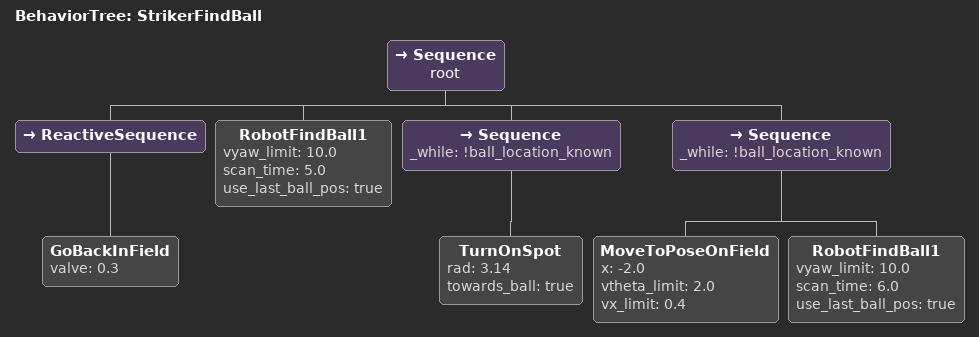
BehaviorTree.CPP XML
<!-- 前锋原地旋转找球行为 -->

<root BTCPP_format="4" >
  <BehaviorTree ID="StrikerFindBall">
     <Sequence name="root">
        <!-- 确保机器人在场地内 -->
        <ReactiveSequence>
            <GoBackInField valve="0.3"/>
        </ReactiveSequence>

        <!-- 先快速旋转找球 -->
        <RobotFindBall1 vyaw_limit="10.0" scan_time="5.0" use_last_ball_pos="true" />

        <!-- 如果快速旋转没找到，尝试精确的180度转向，使用更高的速度 -->
        <Sequence _while="!ball_location_known">
          <TurnOnSpot rad="3.14" towards_ball="true" />
        </Sequence>

        <!-- 如果还是没找到，移动到更好的位置继续找 -->
        <Sequence _while="!ball_location_known">
          <MoveToPoseOnField x="-2.0" vtheta_limit="2.0" vx_limit="0.4" />
          <RobotFindBall1 vyaw_limit="10.0" scan_time="6.0" use_last_ball_pos="true" />
        </Sequence>
      </Sequence>
  </BehaviorTree>
</root>
